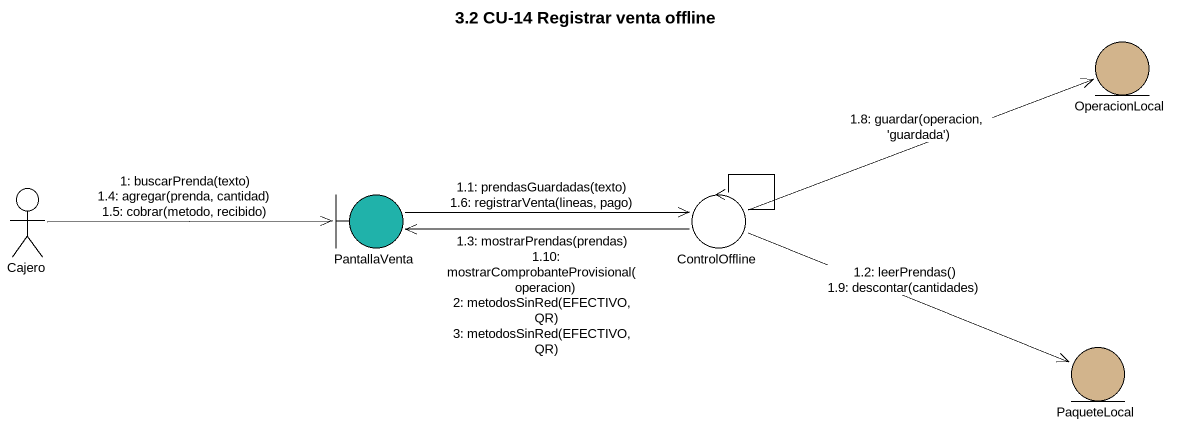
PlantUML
@startuml
title 3.2 CU-14 Registrar venta offline
entity OperacionLocal #D2B48C
actor Cajero
boundary PantallaVenta #20B2AA
control ControlOffline
entity PaqueteLocal #D2B48C
ControlOffline -- ControlOffline
Cajero -right-> PantallaVenta : 1: buscarPrenda(texto)\n1.4: agregar(prenda, cantidad)\n1.5: cobrar(metodo, recibido)
PantallaVenta -right-> ControlOffline : 1.1: prendasGuardadas(texto)\n1.6: registrarVenta(lineas, pago)
ControlOffline -right-> PaqueteLocal : 1.2: leerPrendas()\n1.9: descontar(cantidades)
ControlOffline -left-> PantallaVenta : 1.3: mostrarPrendas(prendas)\n1.10: mostrarComprobanteProvisional(operacion)\n2: metodosSinRed(EFECTIVO, QR)\n3: metodosSinRed(EFECTIVO, QR)
ControlOffline -right-> OperacionLocal : 1.8: guardar(operacion, 'guardada')
@enduml
